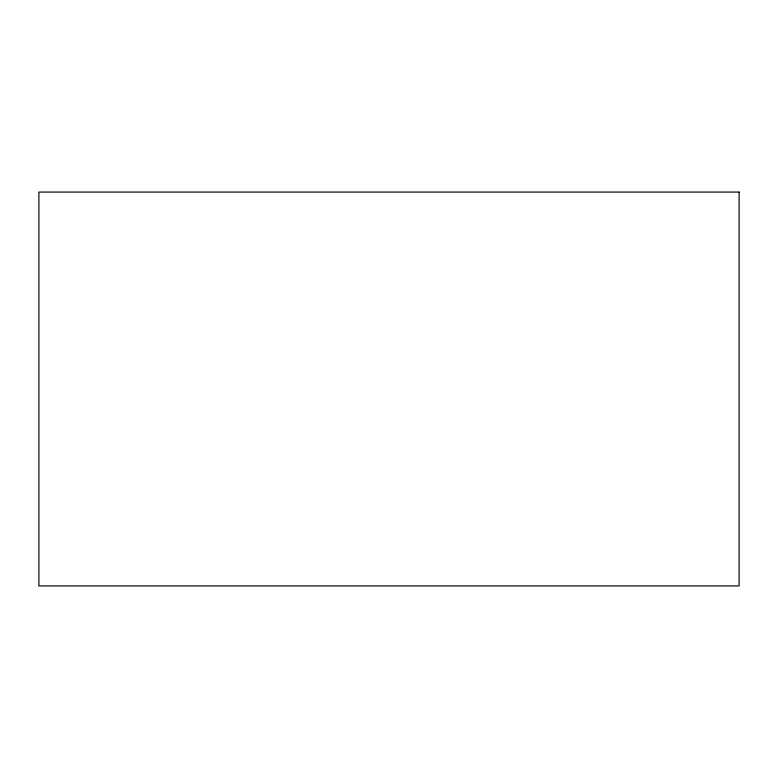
<?xml version="1.0" encoding="UTF-8"?>
<svg xmlns="http://www.w3.org/2000/svg" width="778" height="778" viewBox="0 0 778 778"><rect width="100%" height="100%" fill="white"/><g stroke="black" fill="none" stroke-linecap="round" stroke-linejoin="round"><path stroke-width="1.17" d="M739.1 192.069L38.9 192.069L38.9 585.931L739.1 585.931L739.1 192.069"/></g></svg>
